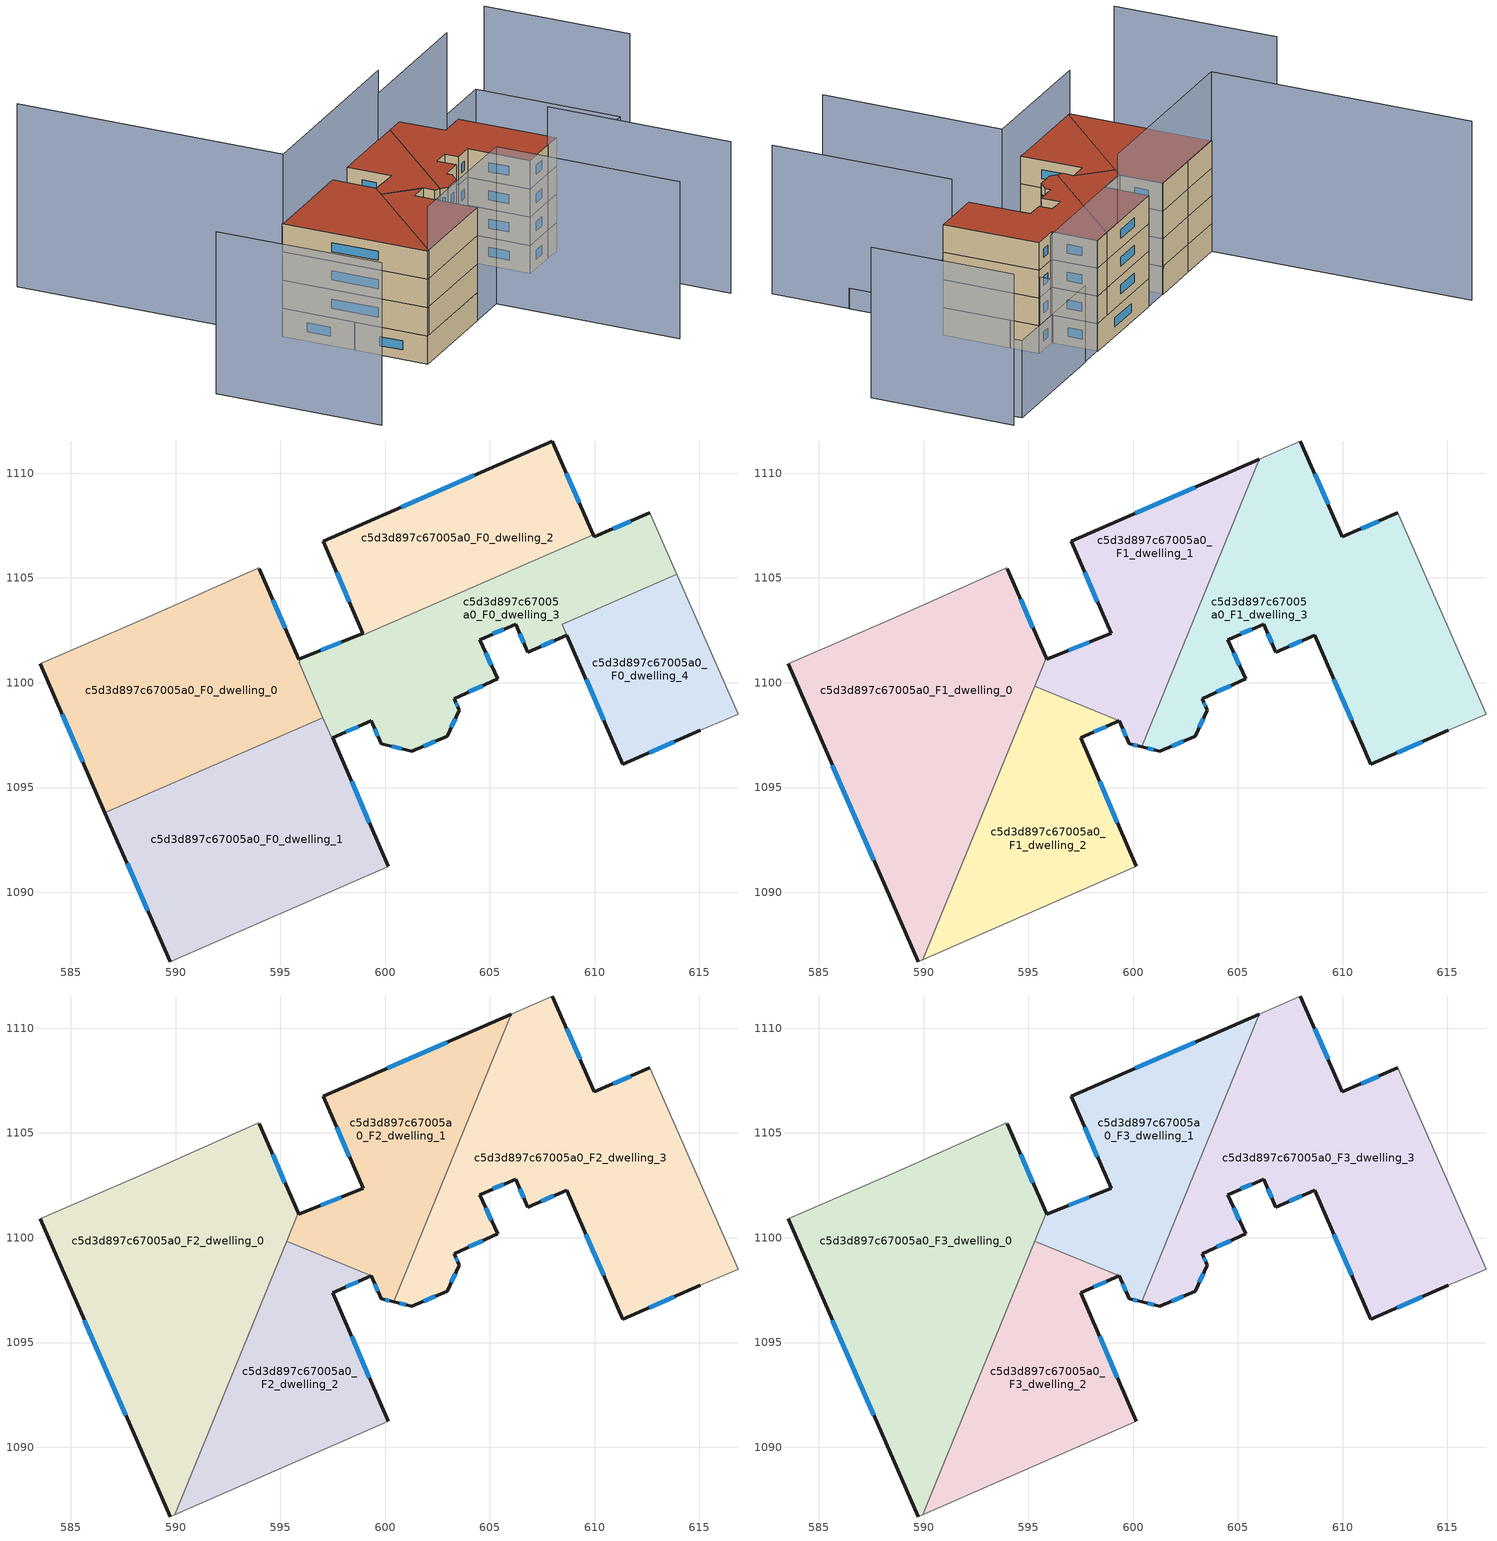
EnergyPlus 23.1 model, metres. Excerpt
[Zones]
c5d3d897c67005a0_F0_dwelling_0
 floor ground (EU_floor_Construction): 594,1105.44 595.87,1101.12 595.93,1100.99 595.89,1100.97 597.03,1098.33 586.63,1093.81 583.53,1100.9 588.66,1103.13 593.93,1105.46 593.98,1105.48 z0
 wall outside (EU_wall_Construction): 583.53,1100.9 586.63,1093.81 / 595.87,1101.12 594,1105.44 z0:3
 wall adiabatic (EU_wall_Construction): 594,1105.44 593.98,1105.48 593.93,1105.46 588.66,1103.13 583.53,1100.9 z0:3
 wall to c5d3d897c67005a0_F0_dwelling_3 (EU_wall_Construction): 595.89,1100.97 595.93,1100.99 595.87,1101.12 / 597.03,1098.33 595.89,1100.96 z0:3
 wall to c5d3d897c67005a0_F0_dwelling_1 (EU_wall_Construction): 586.63,1093.81 597.03,1098.34 z0:3
 window (EU_Window_Construction): 584.58,1098.49 585.58,1096.22 / 595.24,1102.59 594.64,1103.97 z1.02:1.98
c5d3d897c67005a0_F0_dwelling_1
 floor ground (EU_floor_Construction): 597.49,1097.38 600.16,1091.24 600.13,1091.23 589.74,1086.7 586.63,1093.81 597.03,1098.33 597.45,1097.37 z0
 wall outside (EU_wall_Construction): 600.16,1091.24 597.49,1097.38 / 586.63,1093.81 589.74,1086.7 z0:3
 wall adiabatic (EU_wall_Construction): 589.74,1086.7 600.13,1091.23 600.16,1091.24 z0:3
 wall to c5d3d897c67005a0_F0_dwelling_3 (EU_wall_Construction): 597.49,1097.38 597.45,1097.37 597.03,1098.34 z0:3
 window (EU_Window_Construction): 599.25,1093.33 598.4,1095.29 / 587.69,1091.39 588.68,1089.12 z1.02:1.98
c5d3d897c67005a0_F0_dwelling_2
 floor ground (EU_floor_Construction): 607.98,1111.51 609.93,1107.07 598.97,1102.3 598.94,1102.36 597.04,1106.76 z0
 wall outside (EU_wall_Construction): 609.93,1107.07 607.98,1111.51 597.04,1106.76 598.94,1102.37 z0:3
 wall to c5d3d897c67005a0_F0_dwelling_3 (EU_wall_Construction): 598.94,1102.36 598.97,1102.3 / 598.98,1102.3 609.93,1107.07 z0:3
 window (EU_Window_Construction): 597.69,1105.27 598.29,1103.86 / 604.26,1109.9 600.76,1108.38 / 609.27,1108.58 608.65,1110 z1.02:1.98
c5d3d897c67005a0_F0_dwelling_3
 floor ground (EU_floor_Construction): 612.62,1108.1 613.91,1105.17 608.45,1102.79 608.67,1102.28 606.81,1101.46 606.22,1102.8 604.58,1102.09 604.51,1102.06 605.36,1100.19 603.3,1099.24 603.54,1098.7 602.97,1097.46 601.28,1096.73 599.81,1097.08 599.33,1098.18 597.49,1097.38 597.45,1097.37 595.89,1100.96 595.93,1100.99 595.87,1101.12 598.94,1102.36 598.97,1102.3 609.93,1107.07 609.98,1106.96 z0
 wall outside (EU_wall_Construction): 598.94,1102.36 595.87,1101.12 / 612.62,1108.1 609.98,1106.96 609.93,1107.07 / 597.49,1097.38 599.33,1098.18 599.81,1097.08 601.28,1096.73 602.97,1097.46 603.54,1098.7 603.3,1099.24 605.36,1100.19 604.51,1102.06 604.58,1102.09 606.22,1102.8 606.81,1101.46 608.67,1102.28 z0:3
 wall adiabatic (EU_wall_Construction): 613.91,1105.17 612.62,1108.1 z0:3
 wall to c5d3d897c67005a0_F0_dwelling_4 (EU_wall_Construction): 608.67,1102.28 608.45,1102.79 613.91,1105.17 z0:3
 window (EU_Window_Construction): 597.9,1101.94 596.92,1101.54 / 611.72,1107.71 610.88,1107.35 / 607.44,1101.74 608.04,1102 / 606.42,1102.35 606.61,1101.92 / 605.14,1102.33 605.66,1102.56 / 605.07,1100.83 604.8,1101.42 / 604,1099.57 604.66,1099.87 / 603.46,1098.88 603.38,1099.06 / 603.16,1097.88 603.34,1098.28 / 601.85,1096.98 602.39,1097.21 / 600.31,1096.96 600.78,1096.85 / 599.5,1097.81 599.65,1097.46 / 598.12,1097.65 598.71,1097.91 z1.02:1.98
c5d3d897c67005a0_F0_dwelling_4
 floor ground (EU_floor_Construction): 613.91,1105.17 616.84,1098.5 615.04,1097.73 611.35,1096.11 608.45,1102.79 z0
 wall outside (EU_wall_Construction): 608.68,1102.27 611.35,1096.11 615.04,1097.73 z0:3
 wall adiabatic (EU_wall_Construction): 615.04,1097.73 616.84,1098.5 613.91,1105.17 z0:3
 window (EU_Window_Construction): 612.61,1096.66 613.79,1097.18 / 609.59,1100.18 610.44,1098.21 z1.02:1.98
c5d3d897c67005a0_F1_dwelling_0
 floor to c5d3d897c67005a0_F0_dwelling_0 (EU_floor_Construction): 594,1105.44 595.85,1101.18 594.17,1097.09 586.63,1093.81 583.53,1100.9 588.66,1103.13 593.98,1105.48 z3
 floor to c5d3d897c67005a0_F0_dwelling_1 (EU_floor_Construction): 594.17,1097.09 589.95,1086.79 589.74,1086.7 586.63,1093.81 z3
 wall outside (EU_wall_Construction): 595.85,1101.18 594,1105.44 / 583.53,1100.9 589.74,1086.7 z3:6
 wall adiabatic (EU_wall_Construction): 594,1105.44 593.98,1105.48 588.66,1103.13 583.53,1100.9 / 589.74,1086.7 589.95,1086.79 z3:6
 wall to c5d3d897c67005a0_F1_dwelling_2 (EU_wall_Construction): 589.95,1086.79 595.3,1099.84 z3:6
 wall to c5d3d897c67005a0_F1_dwelling_1 (EU_wall_Construction): 595.3,1099.84 595.85,1101.18 z3:6
 window (EU_Window_Construction): 595.22,1102.63 594.63,1103.99 / 585.64,1096.07 587.63,1091.53 z4.02:4.98
c5d3d897c67005a0_F1_dwelling_1
 floor to c5d3d897c67005a0_F0_dwelling_0 (EU_floor_Construction): 595.87,1101.12 595.93,1100.99 595.89,1100.97 595.89,1100.96 595.3,1099.84 595.85,1101.18 z3; 595.89,1100.96 596.61,1099.3 595.3,1099.84 z3
 floor to c5d3d897c67005a0_F0_dwelling_3 (EU_floor_Construction): 603.38,1104.22 600.4,1096.94 599.81,1097.08 599.33,1098.18 596.61,1099.3 595.89,1100.96 595.93,1100.99 595.87,1101.12 598.94,1102.36 598.98,1102.3 z3
 floor to c5d3d897c67005a0_F0_dwelling_2 (EU_floor_Construction): 606.02,1110.66 603.38,1104.22 598.97,1102.3 598.94,1102.37 597.04,1106.76 z3
 wall outside (EU_wall_Construction): 599.33,1098.18 599.81,1097.08 600.4,1096.94 / 595.85,1101.18 595.87,1101.12 / 606.02,1110.66 597.04,1106.76 598.94,1102.36 595.87,1101.12 z3:6
 wall to c5d3d897c67005a0_F1_dwelling_2 (EU_wall_Construction): 595.29,1099.84 599.33,1098.18 z3:6
 wall to c5d3d897c67005a0_F1_dwelling_3 (EU_wall_Construction): 600.4,1096.94 606.02,1110.66 z3:6
 window (EU_Window_Construction): 600.01,1097.03 600.2,1096.99 / 599.5,1097.81 599.65,1097.46 / 597.9,1101.94 596.92,1101.54 / 597.69,1105.27 598.3,1103.86 / 602.96,1109.33 600.09,1108.09 z4.02:4.98
c5d3d897c67005a0_F1_dwelling_2
 floor to c5d3d897c67005a0_F0_dwelling_0 (EU_floor_Construction): 596.61,1099.3 597.03,1098.33 594.17,1097.09 595.3,1099.84 z3
 floor to c5d3d897c67005a0_F0_dwelling_1 (EU_floor_Construction): 597.49,1097.38 600.16,1091.24 600.13,1091.23 589.95,1086.79 594.17,1097.09 597.03,1098.33 597.45,1097.37 z3
 floor to c5d3d897c67005a0_F0_dwelling_3 (EU_floor_Construction): 599.33,1098.18 597.49,1097.38 597.45,1097.37 596.61,1099.3 z3
 wall outside (EU_wall_Construction): 600.16,1091.24 597.49,1097.38 599.33,1098.18 z3:6
 wall adiabatic (EU_wall_Construction): 589.95,1086.79 600.16,1091.24 z3:6
 window (EU_Window_Construction): 598.12,1097.65 598.71,1097.91 / 599.25,1093.33 598.4,1095.29 z4.02:4.98
c5d3d897c67005a0_F1_dwelling_3
 floor to c5d3d897c67005a0_F0_dwelling_2 (EU_floor_Construction): 607.98,1111.51 609.93,1107.07 603.38,1104.22 606.02,1110.66 z3
 floor to c5d3d897c67005a0_F0_dwelling_3 (EU_floor_Construction): 612.62,1108.1 613.91,1105.17 608.45,1102.79 608.67,1102.28 606.81,1101.46 606.22,1102.8 604.58,1102.09 604.51,1102.06 605.36,1100.19 603.3,1099.24 603.54,1098.7 602.97,1097.46 601.28,1096.73 600.4,1096.94 603.38,1104.22 609.93,1107.07 609.98,1106.96 z3
 floor to c5d3d897c67005a0_F0_dwelling_4 (EU_floor_Construction): 613.91,1105.17 616.84,1098.5 615.04,1097.73 611.35,1096.11 608.45,1102.79 z3
 wall outside (EU_wall_Construction): 612.62,1108.1 609.98,1106.96 607.98,1111.51 / 600.4,1096.94 601.28,1096.73 602.97,1097.46 603.54,1098.7 603.3,1099.24 605.36,1100.19 604.51,1102.06 604.58,1102.09 606.22,1102.8 606.81,1101.46 608.67,1102.28 611.35,1096.11 615.04,1097.73 z3:6
 wall adiabatic (EU_wall_Construction): 615.04,1097.73 616.84,1098.5 612.62,1108.1 / 607.98,1111.51 606.02,1110.66 z3:6
 window (EU_Window_Construction): 609.3,1108.51 608.66,1109.96 / 611.72,1107.71 610.88,1107.35 / 612.61,1096.66 613.79,1097.18 / 609.58,1100.18 610.44,1098.21 / 607.44,1101.74 608.04,1102 / 606.42,1102.35 606.61,1101.92 / 605.14,1102.33 605.66,1102.56 / 605.07,1100.83 604.8,1101.42 / 604,1099.57 604.66,1099.87 / 603.46,1098.88 603.38,1099.06 / 603.16,1097.88 603.34,1098.28 / 601.85,1096.98 602.39,1097.21 / 600.7,1096.87 600.98,1096.8 z4.02:4.98
c5d3d897c67005a0_F2_dwelling_0
 floor to c5d3d897c67005a0_F1_dwelling_0 (EU_floor_Construction): 594,1105.44 595.85,1101.18 589.95,1086.79 589.74,1086.7 583.53,1100.9 588.66,1103.13 593.98,1105.48 z6
 wall outside (EU_wall_Construction): 595.85,1101.18 594,1105.44 / 583.53,1100.9 589.74,1086.7 z6:9
 wall adiabatic (EU_wall_Construction): 594,1105.44 593.98,1105.48 588.66,1103.13 583.53,1100.9 / 589.74,1086.7 589.95,1086.79 z6:9
 wall to c5d3d897c67005a0_F2_dwelling_2 (EU_wall_Construction): 589.95,1086.79 595.3,1099.84 z6:9
 wall to c5d3d897c67005a0_F2_dwelling_1 (EU_wall_Construction): 595.3,1099.84 595.85,1101.18 z6:9
 window (EU_Window_Construction): 595.22,1102.63 594.63,1103.99 / 585.64,1096.07 587.63,1091.53 z7.02:7.98
c5d3d897c67005a0_F2_dwelling_1
 floor to c5d3d897c67005a0_F1_dwelling_1 (EU_floor_Construction): 606.02,1110.66 600.4,1096.94 599.81,1097.08 599.33,1098.18 595.3,1099.84 595.85,1101.18 595.87,1101.12 598.94,1102.36 597.04,1106.76 z6
 wall outside (EU_wall_Construction): 599.33,1098.18 599.81,1097.08 600.4,1096.94 / 606.02,1110.66 597.04,1106.76 598.94,1102.36 595.87,1101.12 595.85,1101.18 z6:9
 wall to c5d3d897c67005a0_F2_dwelling_2 (EU_wall_Construction): 595.29,1099.84 599.33,1098.18 z6:9
 wall to c5d3d897c67005a0_F2_dwelling_3 (EU_wall_Construction): 600.4,1096.94 606.02,1110.66 z6:9
 window (EU_Window_Construction): 600.01,1097.03 600.2,1096.99 / 599.5,1097.81 599.65,1097.46 / 597.9,1101.94 596.92,1101.54 / 597.69,1105.27 598.3,1103.86 / 602.96,1109.33 600.09,1108.09 z7.02:7.98
c5d3d897c67005a0_F2_dwelling_2
 floor to c5d3d897c67005a0_F1_dwelling_2 (EU_floor_Construction): 599.33,1098.18 597.49,1097.38 600.16,1091.24 589.95,1086.79 595.3,1099.84 z6
 wall outside (EU_wall_Construction): 600.16,1091.24 597.49,1097.38 599.33,1098.18 z6:9
 wall adiabatic (EU_wall_Construction): 589.95,1086.79 600.16,1091.24 z6:9
 window (EU_Window_Construction): 598.12,1097.65 598.71,1097.91 / 599.25,1093.33 598.4,1095.29 z7.02:7.98
c5d3d897c67005a0_F2_dwelling_3
 floor to c5d3d897c67005a0_F1_dwelling_3 (EU_floor_Construction): 612.62,1108.1 616.84,1098.5 615.04,1097.73 611.35,1096.11 608.67,1102.28 606.81,1101.46 606.22,1102.8 604.58,1102.09 604.51,1102.06 605.36,1100.19 603.3,1099.24 603.54,1098.7 602.97,1097.46 601.28,1096.73 600.4,1096.94 606.02,1110.66 607.98,1111.51 609.98,1106.96 z6
 wall outside (EU_wall_Construction): 612.62,1108.1 609.98,1106.96 607.98,1111.51 / 600.4,1096.94 601.28,1096.73 602.97,1097.46 603.54,1098.7 603.3,1099.24 605.36,1100.19 604.51,1102.06 604.58,1102.09 606.22,1102.8 606.81,1101.46 608.67,1102.28 611.35,1096.11 615.04,1097.73 z6:9
 wall adiabatic (EU_wall_Construction): 615.04,1097.73 616.84,1098.5 612.62,1108.1 / 607.98,1111.51 606.02,1110.66 z6:9
 window (EU_Window_Construction): 609.3,1108.51 608.66,1109.96 / 611.72,1107.71 610.88,1107.35 / 612.61,1096.66 613.79,1097.18 / 609.58,1100.18 610.44,1098.21 / 607.44,1101.74 608.04,1102 / 606.42,1102.35 606.61,1101.92 / 605.14,1102.33 605.66,1102.56 / 605.07,1100.83 604.8,1101.42 / 604,1099.57 604.66,1099.87 / 603.46,1098.88 603.38,1099.06 / 603.16,1097.88 603.34,1098.28 / 601.85,1096.98 602.39,1097.21 / 600.7,1096.87 600.98,1096.8 z7.02:7.98
c5d3d897c67005a0_F3_dwelling_0
 floor to c5d3d897c67005a0_F2_dwelling_0 (EU_floor_Construction): 594,1105.44 595.85,1101.18 589.95,1086.79 589.74,1086.7 583.53,1100.9 588.66,1103.13 593.98,1105.48 z9
 wall outside (EU_wall_Construction): 595.85,1101.18 594,1105.44 / 583.53,1100.9 589.74,1086.7 z9:12
 wall adiabatic (EU_wall_Construction): 594,1105.44 593.98,1105.48 588.66,1103.13 583.53,1100.9 / 589.74,1086.7 589.95,1086.79 z9:12
 wall to c5d3d897c67005a0_F3_dwelling_2 (EU_wall_Construction): 589.95,1086.79 595.3,1099.84 z9:12
 wall to c5d3d897c67005a0_F3_dwelling_1 (EU_wall_Construction): 595.3,1099.84 595.85,1101.18 z9:12
 window (EU_Window_Construction): 595.22,1102.63 594.63,1103.99 / 585.64,1096.07 587.63,1091.53 z10.02:10.98
 roof outside (EU_roof_Construction): 589.95,1086.79 595.85,1101.18 594,1105.44 593.98,1105.48 588.66,1103.13 583.53,1100.9 589.74,1086.7 z12
c5d3d897c67005a0_F3_dwelling_1
 floor to c5d3d897c67005a0_F2_dwelling_1 (EU_floor_Construction): 606.02,1110.66 600.4,1096.94 599.81,1097.08 599.33,1098.18 595.3,1099.84 595.85,1101.18 595.87,1101.12 598.94,1102.36 597.04,1106.76 z9
 wall outside (EU_wall_Construction): 599.33,1098.18 599.81,1097.08 600.4,1096.94 / 606.02,1110.66 597.04,1106.76 598.94,1102.36 595.87,1101.12 595.85,1101.18 z9:12
 wall to c5d3d897c67005a0_F3_dwelling_2 (EU_wall_Construction): 595.29,1099.84 599.33,1098.18 z9:12
 wall to c5d3d897c67005a0_F3_dwelling_3 (EU_wall_Construction): 600.4,1096.94 606.02,1110.66 z9:12
 window (EU_Window_Construction): 600.01,1097.03 600.2,1096.99 / 599.5,1097.81 599.65,1097.46 / 597.9,1101.94 596.92,1101.54 / 597.69,1105.27 598.3,1103.86 / 602.96,1109.33 600.09,1108.09 z10.02:10.98
 roof outside (EU_roof_Construction): 600.4,1096.94 606.02,1110.66 597.04,1106.76 598.94,1102.36 595.87,1101.12 595.85,1101.18 595.3,1099.84 599.33,1098.18 599.81,1097.08 z12
c5d3d897c67005a0_F3_dwelling_2
 floor to c5d3d897c67005a0_F2_dwelling_2 (EU_floor_Construction): 599.33,1098.18 597.49,1097.38 600.16,1091.24 589.95,1086.79 595.3,1099.84 z9
 wall outside (EU_wall_Construction): 600.16,1091.24 597.49,1097.38 599.33,1098.18 z9:12
 wall adiabatic (EU_wall_Construction): 589.95,1086.79 600.16,1091.24 z9:12
 window (EU_Window_Construction): 598.12,1097.65 598.71,1097.91 / 599.25,1093.33 598.4,1095.29 z10.02:10.98
 roof outside (EU_roof_Construction): 600.16,1091.24 597.49,1097.38 599.33,1098.18 595.3,1099.84 589.95,1086.79 z12
c5d3d897c67005a0_F3_dwelling_3
 floor to c5d3d897c67005a0_F2_dwelling_3 (EU_floor_Construction): 612.62,1108.1 616.84,1098.5 615.04,1097.73 611.35,1096.11 608.67,1102.28 606.81,1101.46 606.22,1102.8 604.58,1102.09 604.51,1102.06 605.36,1100.19 603.3,1099.24 603.54,1098.7 602.97,1097.46 601.28,1096.73 600.4,1096.94 606.02,1110.66 607.98,1111.51 609.98,1106.96 z9
 wall outside (EU_wall_Construction): 612.62,1108.1 609.98,1106.96 607.98,1111.51 / 600.4,1096.94 601.28,1096.73 602.97,1097.46 603.54,1098.7 603.3,1099.24 605.36,1100.19 604.51,1102.06 604.58,1102.09 606.22,1102.8 606.81,1101.46 608.67,1102.28 611.35,1096.11 615.04,1097.73 z9:12
 wall adiabatic (EU_wall_Construction): 615.04,1097.73 616.84,1098.5 612.62,1108.1 / 607.98,1111.51 606.02,1110.66 z9:12
 window (EU_Window_Construction): 609.3,1108.51 608.66,1109.96 / 611.72,1107.71 610.88,1107.35 / 612.61,1096.66 613.79,1097.18 / 609.58,1100.18 610.44,1098.21 / 607.44,1101.74 608.04,1102 / 606.42,1102.35 606.61,1101.92 / 605.14,1102.33 605.66,1102.56 / 605.07,1100.83 604.8,1101.42 / 604,1099.57 604.66,1099.87 / 603.46,1098.88 603.38,1099.06 / 603.16,1097.88 603.34,1098.28 / 601.85,1096.98 602.39,1097.21 / 600.7,1096.87 600.98,1096.8 z10.02:10.98
 roof outside (EU_roof_Construction): 616.84,1098.5 612.62,1108.1 609.98,1106.96 607.98,1111.51 606.02,1110.66 600.4,1096.94 601.28,1096.73 602.97,1097.46 603.54,1098.7 603.3,1099.24 605.36,1100.19 604.51,1102.06 604.58,1102.09 606.22,1102.8 606.81,1101.46 608.67,1102.28 611.35,1096.11 615.04,1097.73 z12
shading: 589.73,1086.71 604.17,1092.98 / 604.17,1092.98 611.97,1075.02 z0:16.7; 569.79,1095.03 576.89,1078.88 z0:17.2; 617.17,1092.85 619.49,1087.54 / 619.49,1087.54 616.03,1086.03 / 616.03,1086.03 613.71,1091.34 / 613.71,1091.34 617.17,1092.85 z0:2.2; 622.84,1079.83 615.04,1097.73 z0:16.1; 616.82,1098.48 610.63,1112.66 / 610.63,1112.66 624.1,1118.54 / 624.1,1118.54 630.29,1104.36 / 630.29,1104.36 616.82,1098.48 z0:8.3; 632.17,1105.11 625.93,1119.34 z0:16.3; 603.62,1109.62 583.51,1100.8 / 583.51,1100.8 572.12,1126.76 z0:19.4; 618,1115.86 603.5,1109.5 z0:17
[Building]
EU S2 Campaign: North Axis=0; Terrain=City; Solar Distribution=FullExterior
[Site:Location]
Vienna: Latitude=48; Longitude=16.5; Time Zone=1; Elevation=183
[SizingPeriod:WeatherFileDays]
AnnualSizingPeriod: Begin Month=1; Begin Day of Month=1; End Month=12; End Day of Month=31; Day of Week for Start Day=Monday; Use Weather File Daylight Saving Period=No; Use Weather File Rain and Snow Indicators=No
[MATERIAL]
EU_InternalMass_Material: Roughness=MediumRough; Thickness=0.1; Conductivity=1; Density=1800; Specific Heat=900; Thermal Absorptance=0.9; Solar Absorptance=0.7; Visible Absorptance=0.7
[MATERIAL:NOMASS] Roughness=MediumRough; Thermal Absorptance=0.9; Solar Absorptance=0.7; Visible Absorptance=0.7
Name | Thermal Resistance
EU_wall_NoMass | 0.942466
EU_roof_NoMass | 0.551687
EU_floor_NoMass | 0.66527
[WINDOWMATERIAL:SIMPLEGLAZINGSYSTEM]
EU_Window_SimpleGlazing: UFactor=2.03367; Solar Heat Gain Coefficient=0.65; Visible Transmittance=0.65
[CONSTRUCTION]
EU_wall_Construction: EU_wall_NoMass
EU_roof_Construction: EU_roof_NoMass
EU_floor_Construction: EU_floor_NoMass
EU_Window_Construction: EU_Window_SimpleGlazing
EU_InternalMass_Construction: EU_InternalMass_Material
[ZONE] Type=1; Multiplier=1; Ceiling Height=autocalculate; Floor Area=autocalculate; Part of Total Floor Area=Yes
Name | Volume
c5d3d897c67005a0_F0_dwelling_0 | 264.56
c5d3d897c67005a0_F1_dwelling_0 | 348.667
c5d3d897c67005a0_F2_dwelling_0; c5d3d897c67005a0_F3_dwelling_0 | 348.677
c5d3d897c67005a0_F0_dwelling_1 | 264.5
c5d3d897c67005a0_F1_dwelling_1 | 182.18
c5d3d897c67005a0_F2_dwelling_1; c5d3d897c67005a0_F3_dwelling_1 | 182.183
c5d3d897c67005a0_F0_dwelling_2 | 173.991
c5d3d897c67005a0_F1_dwelling_2 | 183.866
c5d3d897c67005a0_F2_dwelling_2; c5d3d897c67005a0_F3_dwelling_2 | 183.869
c5d3d897c67005a0_F0_dwelling_3 | 221.817
c5d3d897c67005a0_F1_dwelling_3 | 340.4
c5d3d897c67005a0_F2_dwelling_3; c5d3d897c67005a0_F3_dwelling_3 | 340.459
c5d3d897c67005a0_F0_dwelling_4 | 130.343
[INTERNALMASS] Construction=EU_InternalMass_Construction
Name | Zone or ZoneList | Surface Area
c5d3d897c67005a0_F0_dwelling_0_EU_InternalMass | c5d3d897c67005a0_F0_dwelling_0 | 88.1861
c5d3d897c67005a0_F0_dwelling_1_EU_InternalMass | c5d3d897c67005a0_F0_dwelling_1 | 88.1667
c5d3d897c67005a0_F0_dwelling_2_EU_InternalMass | c5d3d897c67005a0_F0_dwelling_2 | 57.9974
c5d3d897c67005a0_F0_dwelling_3_EU_InternalMass | c5d3d897c67005a0_F0_dwelling_3 | 73.9403
c5d3d897c67005a0_F0_dwelling_4_EU_InternalMass | c5d3d897c67005a0_F0_dwelling_4 | 43.4469
c5d3d897c67005a0_F1_dwelling_0_EU_InternalMass | c5d3d897c67005a0_F1_dwelling_0 | 116.225
c5d3d897c67005a0_F1_dwelling_1_EU_InternalMass | c5d3d897c67005a0_F1_dwelling_1 | 60.728
c5d3d897c67005a0_F1_dwelling_2_EU_InternalMass | c5d3d897c67005a0_F1_dwelling_2 | 61.2924
c5d3d897c67005a0_F1_dwelling_3_EU_InternalMass | c5d3d897c67005a0_F1_dwelling_3 | 113.487
c5d3d897c67005a0_F2_dwelling_0_EU_InternalMass | c5d3d897c67005a0_F2_dwelling_0 | 116.225
c5d3d897c67005a0_F2_dwelling_1_EU_InternalMass | c5d3d897c67005a0_F2_dwelling_1 | 60.728
c5d3d897c67005a0_F2_dwelling_2_EU_InternalMass | c5d3d897c67005a0_F2_dwelling_2 | 61.2924
c5d3d897c67005a0_F2_dwelling_3_EU_InternalMass | c5d3d897c67005a0_F2_dwelling_3 | 113.487
c5d3d897c67005a0_F3_dwelling_0_EU_InternalMass | c5d3d897c67005a0_F3_dwelling_0 | 116.225
c5d3d897c67005a0_F3_dwelling_1_EU_InternalMass | c5d3d897c67005a0_F3_dwelling_1 | 60.728
c5d3d897c67005a0_F3_dwelling_2_EU_InternalMass | c5d3d897c67005a0_F3_dwelling_2 | 61.2924
c5d3d897c67005a0_F3_dwelling_3_EU_InternalMass | c5d3d897c67005a0_F3_dwelling_3 | 113.487
[OTHEREQUIPMENT] Fuel Type=Electricity; Design Level Calculation Method=Watts/Area; Power per Zone Floor Area=1; Fraction Latent=0; Fraction Radiant=0; Fraction Lost=0; Carbon Dioxide Generation Rate=0; EndUse Subcategory=EU_Step8_InternalGains
Name | Zone or ZoneList or Space or SpaceList | Schedule
EU_Step8_InternalGain_c5d3d897c67005a0_F0_dwelling_0_f000 | c5d3d897c67005a0_F0_dwelling_0 | EU_Step8_GainSchedule_c5d3d897c67005a0_F0_dwelling_0_f000
EU_Step8_InternalGain_c5d3d897c67005a0_F0_dwelling_1_f000 | c5d3d897c67005a0_F0_dwelling_1 | EU_Step8_GainSchedule_c5d3d897c67005a0_F0_dwelling_1_f000
EU_Step8_InternalGain_c5d3d897c67005a0_F0_dwelling_2_f000 | c5d3d897c67005a0_F0_dwelling_2 | EU_Step8_GainSchedule_c5d3d897c67005a0_F0_dwelling_2_f000
EU_Step8_InternalGain_c5d3d897c67005a0_F0_dwelling_3_f000 | c5d3d897c67005a0_F0_dwelling_3 | EU_Step8_GainSchedule_c5d3d897c67005a0_F0_dwelling_3_f000
EU_Step8_InternalGain_c5d3d897c67005a0_F0_dwelling_4_f000 | c5d3d897c67005a0_F0_dwelling_4 | EU_Step8_GainSchedule_c5d3d897c67005a0_F0_dwelling_4_f000
EU_Step8_InternalGain_c5d3d897c67005a0_F1_dwelling_0_f000 | c5d3d897c67005a0_F1_dwelling_0 | EU_Step8_GainSchedule_c5d3d897c67005a0_F1_dwelling_0_f000
EU_Step8_InternalGain_c5d3d897c67005a0_F1_dwelling_1_f000 | c5d3d897c67005a0_F1_dwelling_1 | EU_Step8_GainSchedule_c5d3d897c67005a0_F1_dwelling_1_f000
EU_Step8_InternalGain_c5d3d897c67005a0_F1_dwelling_2_f000 | c5d3d897c67005a0_F1_dwelling_2 | EU_Step8_GainSchedule_c5d3d897c67005a0_F1_dwelling_2_f000
EU_Step8_InternalGain_c5d3d897c67005a0_F1_dwelling_3_f000 | c5d3d897c67005a0_F1_dwelling_3 | EU_Step8_GainSchedule_c5d3d897c67005a0_F1_dwelling_3_f000
EU_Step8_InternalGain_c5d3d897c67005a0_F2_dwelling_0_f000 | c5d3d897c67005a0_F2_dwelling_0 | EU_Step8_GainSchedule_c5d3d897c67005a0_F2_dwelling_0_f000
EU_Step8_InternalGain_c5d3d897c67005a0_F2_dwelling_1_f000 | c5d3d897c67005a0_F2_dwelling_1 | EU_Step8_GainSchedule_c5d3d897c67005a0_F2_dwelling_1_f000
EU_Step8_InternalGain_c5d3d897c67005a0_F2_dwelling_2_f000 | c5d3d897c67005a0_F2_dwelling_2 | EU_Step8_GainSchedule_c5d3d897c67005a0_F2_dwelling_2_f000
EU_Step8_InternalGain_c5d3d897c67005a0_F2_dwelling_3_f000 | c5d3d897c67005a0_F2_dwelling_3 | EU_Step8_GainSchedule_c5d3d897c67005a0_F2_dwelling_3_f000
EU_Step8_InternalGain_c5d3d897c67005a0_F3_dwelling_0_f000 | c5d3d897c67005a0_F3_dwelling_0 | EU_Step8_GainSchedule_c5d3d897c67005a0_F3_dwelling_0_f000
EU_Step8_InternalGain_c5d3d897c67005a0_F3_dwelling_1_f000 | c5d3d897c67005a0_F3_dwelling_1 | EU_Step8_GainSchedule_c5d3d897c67005a0_F3_dwelling_1_f000
EU_Step8_InternalGain_c5d3d897c67005a0_F3_dwelling_2_f000 | c5d3d897c67005a0_F3_dwelling_2 | EU_Step8_GainSchedule_c5d3d897c67005a0_F3_dwelling_2_f000
EU_Step8_InternalGain_c5d3d897c67005a0_F3_dwelling_3_f000 | c5d3d897c67005a0_F3_dwelling_3 | EU_Step8_GainSchedule_c5d3d897c67005a0_F3_dwelling_3_f000
[ZONEVENTILATION:DESIGNFLOWRATE] Schedule=EU_AlwaysOn; Design Flow Rate Calculation Method=AirChanges/Hour; Air Changes per Hour=0.530523; Ventilation Type=Natural; Fan Pressure Rise=0; Fan Total Efficiency=1; Constant Term Coefficient=1; Temperature Term Coefficient=0; Velocity Term Coefficient=0; Velocity Squared Term Coefficient=0; Minimum Indoor Temperature=-100; Maximum Indoor Temperature=100; Delta Temperature=-100; Minimum Outdoor Temperature=-100; Maximum Outdoor Temperature=100; Maximum Wind Speed=40
Name | Zone or ZoneList or Space or SpaceList
EU_ConstantAir_c5d3d897c67005a0_F0_dwelling_0 | c5d3d897c67005a0_F0_dwelling_0
EU_ConstantAir_c5d3d897c67005a0_F0_dwelling_1 | c5d3d897c67005a0_F0_dwelling_1
EU_ConstantAir_c5d3d897c67005a0_F0_dwelling_2 | c5d3d897c67005a0_F0_dwelling_2
EU_ConstantAir_c5d3d897c67005a0_F0_dwelling_3 | c5d3d897c67005a0_F0_dwelling_3
EU_ConstantAir_c5d3d897c67005a0_F0_dwelling_4 | c5d3d897c67005a0_F0_dwelling_4
EU_ConstantAir_c5d3d897c67005a0_F1_dwelling_0 | c5d3d897c67005a0_F1_dwelling_0
EU_ConstantAir_c5d3d897c67005a0_F1_dwelling_1 | c5d3d897c67005a0_F1_dwelling_1
EU_ConstantAir_c5d3d897c67005a0_F1_dwelling_2 | c5d3d897c67005a0_F1_dwelling_2
EU_ConstantAir_c5d3d897c67005a0_F1_dwelling_3 | c5d3d897c67005a0_F1_dwelling_3
EU_ConstantAir_c5d3d897c67005a0_F2_dwelling_0 | c5d3d897c67005a0_F2_dwelling_0
EU_ConstantAir_c5d3d897c67005a0_F2_dwelling_1 | c5d3d897c67005a0_F2_dwelling_1
EU_ConstantAir_c5d3d897c67005a0_F2_dwelling_2 | c5d3d897c67005a0_F2_dwelling_2
EU_ConstantAir_c5d3d897c67005a0_F2_dwelling_3 | c5d3d897c67005a0_F2_dwelling_3
EU_ConstantAir_c5d3d897c67005a0_F3_dwelling_0 | c5d3d897c67005a0_F3_dwelling_0
EU_ConstantAir_c5d3d897c67005a0_F3_dwelling_1 | c5d3d897c67005a0_F3_dwelling_1
EU_ConstantAir_c5d3d897c67005a0_F3_dwelling_2 | c5d3d897c67005a0_F3_dwelling_2
EU_ConstantAir_c5d3d897c67005a0_F3_dwelling_3 | c5d3d897c67005a0_F3_dwelling_3
[HVACTEMPLATE:THERMOSTAT] Constant Heating Setpoint=20; Constant Cooling Setpoint=50
EU_HeatOnly_c5d3d897c67005a0_F0_dwelling_0; EU_HeatOnly_c5d3d897c67005a0_F0_dwelling_1; EU_HeatOnly_c5d3d897c67005a0_F0_dwelling_2; EU_HeatOnly_c5d3d897c67005a0_F0_dwelling_3; EU_HeatOnly_c5d3d897c67005a0_F0_dwelling_4; EU_HeatOnly_c5d3d897c67005a0_F1_dwelling_0; EU_HeatOnly_c5d3d897c67005a0_F1_dwelling_1; EU_HeatOnly_c5d3d897c67005a0_F1_dwelling_2; EU_HeatOnly_c5d3d897c67005a0_F1_dwelling_3; EU_HeatOnly_c5d3d897c67005a0_F2_dwelling_0; EU_HeatOnly_c5d3d897c67005a0_F2_dwelling_1; EU_HeatOnly_c5d3d897c67005a0_F2_dwelling_2; EU_HeatOnly_c5d3d897c67005a0_F2_dwelling_3; EU_HeatOnly_c5d3d897c67005a0_F3_dwelling_0; EU_HeatOnly_c5d3d897c67005a0_F3_dwelling_1; EU_HeatOnly_c5d3d897c67005a0_F3_dwelling_2; EU_HeatOnly_c5d3d897c67005a0_F3_dwelling_3
[HVACTEMPLATE:ZONE:IDEALLOADSAIRSYSTEM] System Availability Schedule=EU_AlwaysOn; Maximum Heating Supply Air Temperature=50; Minimum Cooling Supply Air Temperature=13; Maximum Heating Supply Air Humidity Ratio=0.0156; Minimum Cooling Supply Air Humidity Ratio=0.0077; Heating Limit=NoLimit; Cooling Limit=NoLimit; Heating Availability Schedule=EU_AlwaysOn; Cooling Availability Schedule=EU_CoolingOff; Dehumidification Control Type=ConstantSensibleHeatRatio; Cooling Sensible Heat Ratio=0.7; Dehumidification Setpoint=60; Humidification Control Type=None; Humidification Setpoint=30; Outdoor Air Method=None; Outdoor Air Flow Rate per Person=0.00944; Outdoor Air Flow Rate per Zone Floor Area=0; Outdoor Air Flow Rate per Zone=0; Demand Controlled Ventilation Type=None; Outdoor Air Economizer Type=NoEconomizer; Heat Recovery Type=None; Sensible Heat Recovery Effectiveness=0.7; Latent Heat Recovery Effectiveness=0.65
Name | Template Thermostat
c5d3d897c67005a0_F0_dwelling_0 | EU_HeatOnly_c5d3d897c67005a0_F0_dwelling_0
c5d3d897c67005a0_F0_dwelling_1 | EU_HeatOnly_c5d3d897c67005a0_F0_dwelling_1
c5d3d897c67005a0_F0_dwelling_2 | EU_HeatOnly_c5d3d897c67005a0_F0_dwelling_2
c5d3d897c67005a0_F0_dwelling_3 | EU_HeatOnly_c5d3d897c67005a0_F0_dwelling_3
c5d3d897c67005a0_F0_dwelling_4 | EU_HeatOnly_c5d3d897c67005a0_F0_dwelling_4
c5d3d897c67005a0_F1_dwelling_0 | EU_HeatOnly_c5d3d897c67005a0_F1_dwelling_0
c5d3d897c67005a0_F1_dwelling_1 | EU_HeatOnly_c5d3d897c67005a0_F1_dwelling_1
c5d3d897c67005a0_F1_dwelling_2 | EU_HeatOnly_c5d3d897c67005a0_F1_dwelling_2
c5d3d897c67005a0_F1_dwelling_3 | EU_HeatOnly_c5d3d897c67005a0_F1_dwelling_3
c5d3d897c67005a0_F2_dwelling_0 | EU_HeatOnly_c5d3d897c67005a0_F2_dwelling_0
c5d3d897c67005a0_F2_dwelling_1 | EU_HeatOnly_c5d3d897c67005a0_F2_dwelling_1
c5d3d897c67005a0_F2_dwelling_2 | EU_HeatOnly_c5d3d897c67005a0_F2_dwelling_2
c5d3d897c67005a0_F2_dwelling_3 | EU_HeatOnly_c5d3d897c67005a0_F2_dwelling_3
c5d3d897c67005a0_F3_dwelling_0 | EU_HeatOnly_c5d3d897c67005a0_F3_dwelling_0
c5d3d897c67005a0_F3_dwelling_1 | EU_HeatOnly_c5d3d897c67005a0_F3_dwelling_1
c5d3d897c67005a0_F3_dwelling_2 | EU_HeatOnly_c5d3d897c67005a0_F3_dwelling_2
c5d3d897c67005a0_F3_dwelling_3 | EU_HeatOnly_c5d3d897c67005a0_F3_dwelling_3
[SIZING:ZONE] Zone Cooling Design Supply Air Temperature Input Method=SupplyAirTemperature; Zone Cooling Design Supply Air Temperature=13; Zone Heating Design Supply Air Temperature Input Method=SupplyAirTemperature; Zone Heating Design Supply Air Temperature=50; Zone Cooling Design Supply Air Humidity Ratio=0.008; Zone Heating Design Supply Air Humidity Ratio=0.008; Cooling Design Air Flow Method=DesignDay; Cooling Design Air Flow Rate=0; Cooling Minimum Air Flow per Zone Floor Area=0.000762; Cooling Minimum Air Flow=0; Cooling Minimum Air Flow Fraction=0.2; Heating Design Air Flow Method=DesignDay; Heating Design Air Flow Rate=0; Heating Maximum Air Flow per Zone Floor Area=0.002032; Heating Maximum Air Flow=0.141576; Heating Maximum Air Flow Fraction=0.3; Account for Dedicated Outdoor Air System=No; Dedicated Outdoor Air System Control Strategy=NeutralSupplyAir; Dedicated Outdoor Air Low Setpoint Temperature for Design=autosize; Dedicated Outdoor Air High Setpoint Temperature for Design=autosize; Zone Load Sizing Method=Sensible Load Only No Latent Load; Zone Latent Cooling Design Supply Air Humidity Ratio Input Method=HumidityRatioDifference; Zone Cooling Design Supply Air Humidity Ratio Difference=0.005; Zone Latent Heating Design Supply Air Humidity Ratio Input Method=HumidityRatioDifference; Zone Humidification Design Supply Air Humidity Ratio Difference=0.005
c5d3d897c67005a0_F0_dwelling_0; c5d3d897c67005a0_F0_dwelling_1; c5d3d897c67005a0_F0_dwelling_2; c5d3d897c67005a0_F0_dwelling_3; c5d3d897c67005a0_F0_dwelling_4; c5d3d897c67005a0_F1_dwelling_0; c5d3d897c67005a0_F1_dwelling_1; c5d3d897c67005a0_F1_dwelling_2; c5d3d897c67005a0_F1_dwelling_3; c5d3d897c67005a0_F2_dwelling_0; c5d3d897c67005a0_F2_dwelling_1; c5d3d897c67005a0_F2_dwelling_2; c5d3d897c67005a0_F2_dwelling_3; c5d3d897c67005a0_F3_dwelling_0; c5d3d897c67005a0_F3_dwelling_1; c5d3d897c67005a0_F3_dwelling_2; c5d3d897c67005a0_F3_dwelling_3
[SCHEDULE:CONSTANT]
Name | Hourly Value
EU_AlwaysOn | 1
EU_CoolingOff | 0
[SCHEDULE:FILE] Column Number=1; Rows to Skip at Top=0; Number of Hours of Data=8760; Column Separator=Comma; Interpolate to Timestep=No; Minutes per Item=60; Adjust Schedule for Daylight Savings=Yes
Name | File
EU_Step8_GainSchedule_c5d3d897c67005a0_F0_dwelling_0_f000 | ../../schedules/c5d3d897c67005a0/c5d3d897c67005a0_F0_dwelling_0_f000_gain.csv
EU_Step8_GainSchedule_c5d3d897c67005a0_F0_dwelling_1_f000 | ../../schedules/c5d3d897c67005a0/c5d3d897c67005a0_F0_dwelling_1_f000_gain.csv
EU_Step8_GainSchedule_c5d3d897c67005a0_F0_dwelling_2_f000 | ../../schedules/c5d3d897c67005a0/c5d3d897c67005a0_F0_dwelling_2_f000_gain.csv
EU_Step8_GainSchedule_c5d3d897c67005a0_F0_dwelling_3_f000 | ../../schedules/c5d3d897c67005a0/c5d3d897c67005a0_F0_dwelling_3_f000_gain.csv
EU_Step8_GainSchedule_c5d3d897c67005a0_F0_dwelling_4_f000 | ../../schedules/c5d3d897c67005a0/c5d3d897c67005a0_F0_dwelling_4_f000_gain.csv
EU_Step8_GainSchedule_c5d3d897c67005a0_F1_dwelling_0_f000 | ../../schedules/c5d3d897c67005a0/c5d3d897c67005a0_F1_dwelling_0_f000_gain.csv
EU_Step8_GainSchedule_c5d3d897c67005a0_F1_dwelling_1_f000 | ../../schedules/c5d3d897c67005a0/c5d3d897c67005a0_F1_dwelling_1_f000_gain.csv
EU_Step8_GainSchedule_c5d3d897c67005a0_F1_dwelling_2_f000 | ../../schedules/c5d3d897c67005a0/c5d3d897c67005a0_F1_dwelling_2_f000_gain.csv
EU_Step8_GainSchedule_c5d3d897c67005a0_F1_dwelling_3_f000 | ../../schedules/c5d3d897c67005a0/c5d3d897c67005a0_F1_dwelling_3_f000_gain.csv
EU_Step8_GainSchedule_c5d3d897c67005a0_F2_dwelling_0_f000 | ../../schedules/c5d3d897c67005a0/c5d3d897c67005a0_F2_dwelling_0_f000_gain.csv
EU_Step8_GainSchedule_c5d3d897c67005a0_F2_dwelling_1_f000 | ../../schedules/c5d3d897c67005a0/c5d3d897c67005a0_F2_dwelling_1_f000_gain.csv
EU_Step8_GainSchedule_c5d3d897c67005a0_F2_dwelling_2_f000 | ../../schedules/c5d3d897c67005a0/c5d3d897c67005a0_F2_dwelling_2_f000_gain.csv
EU_Step8_GainSchedule_c5d3d897c67005a0_F2_dwelling_3_f000 | ../../schedules/c5d3d897c67005a0/c5d3d897c67005a0_F2_dwelling_3_f000_gain.csv
EU_Step8_GainSchedule_c5d3d897c67005a0_F3_dwelling_0_f000 | ../../schedules/c5d3d897c67005a0/c5d3d897c67005a0_F3_dwelling_0_f000_gain.csv
EU_Step8_GainSchedule_c5d3d897c67005a0_F3_dwelling_1_f000 | ../../schedules/c5d3d897c67005a0/c5d3d897c67005a0_F3_dwelling_1_f000_gain.csv
EU_Step8_GainSchedule_c5d3d897c67005a0_F3_dwelling_2_f000 | ../../schedules/c5d3d897c67005a0/c5d3d897c67005a0_F3_dwelling_2_f000_gain.csv
EU_Step8_GainSchedule_c5d3d897c67005a0_F3_dwelling_3_f000 | ../../schedules/c5d3d897c67005a0/c5d3d897c67005a0_F3_dwelling_3_f000_gain.csv
